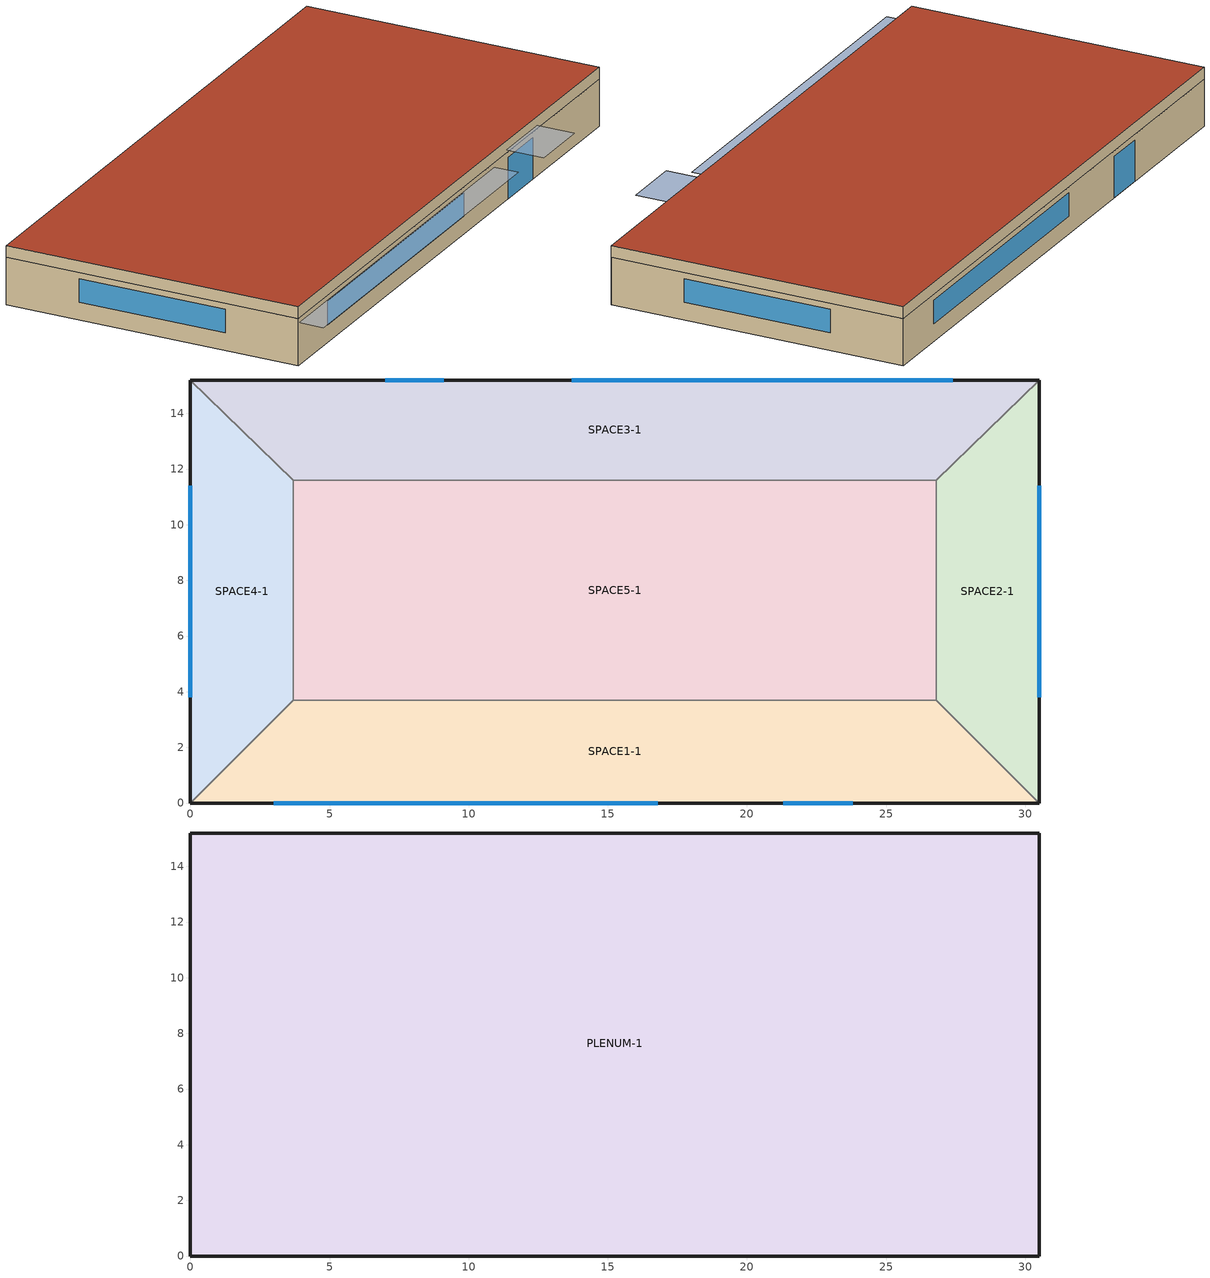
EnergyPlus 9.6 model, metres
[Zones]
SPACE3-1
 floor ground (FLOOR-SLAB-1): 26.8,11.6 3.7,11.6 0,15.2 30.5,15.2 z0
 wall outside (WALL-1): 30.5,15.2 0,15.2 z0:2.4
 wall to SPACE2-1 (INT-WALL-1): 26.8,11.6 30.5,15.2 z0:2.4
 wall to SPACE4-1 (INT-WALL-1): 0,15.2 3.7,11.6 z0:2.4
 wall to SPACE5-1 (INT-WALL-1): 3.7,11.6 26.8,11.6 z0:2.4
 window (Sgl Grey 3mm): 9.1,15.2 7,15.2 z0:2.1
 window (Dbl Clr 3mm/13mm Air): 27.4,15.2 13.7,15.2 z0.9:2.1
SPACE1-1
 floor ground (FLOOR-SLAB-1): 26.8,3.7 30.5,0 0,0 3.7,3.7 z0
 wall outside (WALL-1): 0,0 30.5,0 z0:2.4
 wall to SPACE2-1 (INT-WALL-1): 30.5,0 26.8,3.7 z0:2.4
 wall to SPACE4-1 (INT-WALL-1): 3.7,3.7 0,0 z0:2.4
 wall to SPACE5-1 (INT-WALL-1): 26.8,3.7 3.7,3.7 z0:2.4
 window (Sgl Grey 3mm): 21.3,0 23.8,0 z0:2.1
 window (Dbl Clr 3mm/13mm Air): 3,0 16.8,0 z0.9:2.1
SPACE2-1
 floor ground (FLOOR-SLAB-1): 26.8,11.6 30.5,15.2 30.5,0 26.8,3.7 z0
 wall outside (WALL-1): 30.5,0 30.5,15.2 z0:2.4
 wall to SPACE5-1 (INT-WALL-1): 26.8,11.6 26.8,3.7 z0:2.4
 window (Dbl Clr 3mm/13mm Air): 30.5,3.8 30.5,11.4 z0.9:2.1
SPACE4-1
 floor ground (FLOOR-SLAB-1): 3.7,3.7 0,0 0,15.2 3.7,11.6 z0
 wall outside (WALL-1): 0,15.2 0,0 z0:2.4
 wall to SPACE5-1 (INT-WALL-1): 3.7,3.7 3.7,11.6 z0:2.4
 window (Dbl Clr 3mm/13mm Air): 0,11.4 0,3.8 z0.9:2.1
SPACE5-1
 floor ground (FLOOR-SLAB-1): 26.8,11.6 26.8,3.7 3.7,3.7 3.7,11.6 z0
PLENUM-1
 floor to SPACE1-1 (CLNG-1): 26.8,3.7 30.5,0 0,0 3.7,3.7 z2.4
 floor to SPACE2-1 (CLNG-1): 26.8,11.6 30.5,15.2 30.5,0 26.8,3.7 z2.4
 floor to SPACE3-1 (CLNG-1): 26.8,11.6 3.7,11.6 0,15.2 30.5,15.2 z2.4
 floor to SPACE4-1 (CLNG-1): 3.7,3.7 0,0 0,15.2 3.7,11.6 z2.4
 floor to SPACE5-1 (CLNG-1): 26.8,11.6 26.8,3.7 3.7,3.7 3.7,11.6 z2.4
 wall outside (WALL-1): 30.5,15.2 0,15.2 0,0 30.5,0 30.5,15.2 z2.4:3
 roof outside (ROOF-1): 0,15.2 0,0 30.5,0 30.5,15.2 z3
shading: 0,-1.3 0,0 19.8,0 19.8,-1.3 z2.2; 21,-2 21,0 24.1,0 24.1,-2 z2.6
[Building]
Building: Loads convergence tolerance value=0.04; Maximum number of warmup days=25; Minimum number of warmup days=6; North axis=30; Solar distribution=FullExterior; Temperature convergence tolerance value=0.4; Terrain=City
[Site:GroundTemperature:BuildingSurface]
21.5, 21.4, 21.5, 21.5, 22, 22.9, 23, 23.1, 23.1, 22.2, 21.7, 21.6
[Site:Location]
CHICAGO_IL_USA TMY2-94846: Elevation=190; Latitude=41.78; Longitude=-87.75; Time zone=-6
[SizingPeriod:DesignDay] Barometric pressure=99063; Day of month=21; Daylight saving time indicator=No; Humidity condition type=WetBulb; Rain indicator=No; Snow indicator=No; Solar model indicator=ASHRAEClearSky
Name | Daily dry bulb temperature range | Day type | Maximum dry bulb temperature | Month | Sky clearness | Wetbulb or dewpoint at maximum dry bulb | Wind direction | Wind speed
CHICAGO_IL_USA Annual Cooling 1% Design Conditions DB/MCWB | 10.7 | SummerDesignDay | 31.5 | 7 | 1 | 23 | 230 | 5.3
CHICAGO_IL_USA Annual Heating 99% Design Conditions DB | 0 | WinterDesignDay | -17.3 | 1 | 0 | -17.3 | 270 | 4.9
[Construction]
CLNG-1: MAT-CLNG-1
Dbl Clr 3mm/13mm Air: CLEAR 3MM, AIR 13MM, CLEAR 3MM
FLOOR-SLAB-1: CC03
INT-WALL-1: GP02, AL21, GP02
ROOF-1: RG01, BR01, IN46, WD01
Sgl Grey 3mm: GREY 3MM
WALL-1: WD01, PW03, IN02, GP01
[Material] Thermal absorptance=0.9
Name | Conductivity | Density | Roughness | Solar absorptance | Specific heat | Thickness | Visible absorptance
BR01 | 0.162 | 1121 | VeryRough | 0.7 | 1464 | 0.0095 | 0.7
CC03 | 1.31 | 2243 | MediumRough | 0.65 | 837 | 0.1016 | 0.65
GP01 | 0.16 | 801 | MediumSmooth | 0.75 | 837 | 0.0127 | 0.75
GP02 | 0.16 | 801 | MediumSmooth | 0.75 | 837 | 0.0159 | 0.75
IN02 | 0.043 | 10 | Rough | 0.75 | 837 | 0.0901 | 0.75
IN46 | 0.023 | 24 | VeryRough | 0.5 | 1590 | 0.0762 | 0.5
PW03 | 0.115 | 545 | MediumSmooth | 0.78 | 1213 | 0.0127 | 0.78
RG01 | 1.442 | 881 | Rough | 0.65 | 1674 | 0.0127 | 0.65
WD01 | 0.115 | 513 | MediumSmooth | 0.78 | 1381 | 0.0191 | 0.78
[Material:AirGap]
AL21: Thermal resistance=0.157
[Material:NoMass]
MAT-CLNG-1: Roughness=Rough; Solar absorptance=0.65; Thermal absorptance=0.65; Thermal resistance=0.652259; Visible absorptance=0.65
[WindowMaterial:Gas]
AIR 13MM: Gas type=Air; Thickness=0.0127
[WindowMaterial:Glazing] Back side infrared hemispherical emissivity=0.84; Conductivity=0.9; Front side infrared hemispherical emissivity=0.84; Infrared transmittance at normal incidence=0; Optical data type=SpectralAverage; Thickness=0.003
Name | Back side solar reflectance at normal incidence | Back side visible reflectance at normal incidence | Front side solar reflectance at normal incidence | Front side visible reflectance at normal incidence | Solar transmittance at normal incidence | Visible transmittance at normal incidence
CLEAR 3MM | 0.075 | 0.081 | 0.075 | 0.081 | 0.837 | 0.898
GREY 3MM | 0.061 | 0.061 | 0.061 | 0.061 | 0.626 | 0.611
[Coil:Cooling:DX:SingleSpeed] Condenser type=AirCooled; Crankcase heater capacity=0; Evaporative condenser effectiveness=0; Evaporative condenser pump rated power consumption=0; Gross rated cooling cop=3; Gross rated sensible heat ratio=Autosize; Gross rated total cooling capacity=Autosize; Latent capacity time constant=0; Maximum cycling rate=0; Maximum outdoor dry bulb temperature for crankcase heater operation=10; Nominal time for condensate removal to begin=0; Rated air flow rate=Autosize; Ratio of initial moisture evaporation rate and steady state latent capacity=0
Name | Energy input ratio function of flow fraction curve | Energy input ratio function of temperature curve | Part load fraction correlation curve | Total cooling capacity function of flow fraction curve | Total cooling capacity function of temperature curve
SPACE1-1 PTHP Cooling Coil | SPACE1-1 PTHP Cooling Coil EIR-FF | SPACE1-1 PTHP Cooling Coil EIR-FT | SPACE1-1 PTHP Cooling Coil Coil PLF | SPACE1-1 PTHP Cooling Coil Cap-FF | SPACE1-1 PTHP Cooling Coil Cap-FT
SPACE2-1 PTHP Cooling Coil | SPACE2-1 PTHP Cooling Coil EIR-FF | SPACE2-1 PTHP Cooling Coil EIR-FT | SPACE2-1 PTHP Cooling Coil Coil PLF | SPACE2-1 PTHP Cooling Coil Cap-FF | SPACE2-1 PTHP Cooling Coil Cap-FT
SPACE3-1 PTHP Cooling Coil | SPACE3-1 PTHP Cooling Coil EIR-FF | SPACE3-1 PTHP Cooling Coil EIR-FT | SPACE3-1 PTHP Cooling Coil Coil PLF | SPACE3-1 PTHP Cooling Coil Cap-FF | SPACE3-1 PTHP Cooling Coil Cap-FT
SPACE4-1 PTHP Cooling Coil | SPACE4-1 PTHP Cooling Coil EIR-FF | SPACE4-1 PTHP Cooling Coil EIR-FT | SPACE4-1 PTHP Cooling Coil Coil PLF | SPACE4-1 PTHP Cooling Coil Cap-FF | SPACE4-1 PTHP Cooling Coil Cap-FT
SPACE5-1 PTHP Cooling Coil | SPACE5-1 PTHP Cooling Coil EIR-FF | SPACE5-1 PTHP Cooling Coil EIR-FT | SPACE5-1 PTHP Cooling Coil Coil PLF | SPACE5-1 PTHP Cooling Coil Cap-FF | SPACE5-1 PTHP Cooling Coil Cap-FT
[Coil:Heating:DX:SingleSpeed] Crankcase heater capacity=0; Defrost time period fraction=0.058333; Gross rated heating capacity=Autosize; Gross rated heating cop=2.75; Maximum outdoor dry bulb temperature for crankcase heater operation=0; Maximum outdoor dry bulb temperature for defrost operation=5; Minimum outdoor dry bulb temperature for compressor operation=-8; Rated air flow rate=Autosize; Resistive defrost heater capacity=Autosize
Name | Defrost control | Defrost energy input ratio function of temperature curve | Defrost strategy | Energy input ratio function of flow fraction curve | Energy input ratio function of temperature curve | Heating capacity function of flow fraction curve | Heating capacity function of temperature curve | Part load fraction correlation curve
SPACE1-1 PTHP Heating Coil | Timed | SPACE1-1 PTHP Heating Coil DefrEIR-FT | ReverseCycle | SPACE1-1 PTHP Heating Coil EIR-FF | SPACE1-1 PTHP Heating Coil EIR-FT | SPACE1-1 PTHP Heating Coil Cap-FF | SPACE1-1 PTHP Heating Coil Cap-FT | SPACE1-1 PTHP Heating Coil PLF
SPACE2-1 PTHP Heating Coil | Timed | SPACE2-1 PTHP Heating Coil DefrEIR-FT | Resistive | SPACE2-1 PTHP Heating Coil EIR-FF | SPACE2-1 PTHP Heating Coil EIR-FT | SPACE2-1 PTHP Heating Coil Cap-FF | SPACE2-1 PTHP Heating Coil Cap-FT | SPACE2-1 PTHP Heating Coil PLF
SPACE3-1 PTHP Heating Coil | OnDemand | SPACE3-1 PTHP Heating Coil DefrEIR-FT | ReverseCycle | SPACE3-1 PTHP Heating Coil EIR-FF | SPACE3-1 PTHP Heating Coil EIR-FT | SPACE3-1 PTHP Heating Coil Cap-FF | SPACE3-1 PTHP Heating Coil Cap-FT | SPACE3-1 PTHP Heating Coil PLF
SPACE4-1 PTHP Heating Coil | OnDemand | SPACE4-1 PTHP Heating Coil DefrEIR-FT | Resistive | SPACE4-1 PTHP Heating Coil EIR-FF | SPACE4-1 PTHP Heating Coil EIR-FT | SPACE4-1 PTHP Heating Coil Cap-FF | SPACE4-1 PTHP Heating Coil Cap-FT | SPACE4-1 PTHP Heating Coil PLF
SPACE5-1 PTHP Heating Coil | Timed | SPACE5-1 PTHP Heating Coil DefrEIR-FT | ReverseCycle | SPACE5-1 PTHP Heating Coil EIR-FF | SPACE5-1 PTHP Heating Coil EIR-FT | SPACE5-1 PTHP Heating Coil Cap-FF | SPACE5-1 PTHP Heating Coil Cap-FT | SPACE5-1 PTHP Heating Coil PLF
[Coil:Heating:Electric] Efficiency=1; Nominal capacity=Autosize
SPACE1-1 PTHP Supp Heating Coil; SPACE3-1 PTHP Supp Heating Coil; SPACE5-1 PTHP Supp Heating Coil
[Coil:Heating:Fuel] Burner efficiency=0.8; Fuel type=NaturalGas; Nominal capacity=Autosize; Parasitic electric load=0; Parasitic fuel load=0
Name | Part load fraction correlation curve
SPACE2-1 PTHP Supp Heating Coil | SPACE2-1 PTHP Supp Heating Coil PLF-FPLR
SPACE4-1 PTHP Supp Heating Coil | SPACE4-1 PTHP Supp Heating Coil PLF-FPLR
[DesignSpecification:OutdoorAir] Outdoor air flow per person=0.00944; Outdoor air flow per zone=0; Outdoor air flow per zone floor area=0; Outdoor air method=Flow/Person
SZ DSOA SPACE1-1; SZ DSOA SPACE2-1; SZ DSOA SPACE3-1; SZ DSOA SPACE4-1; SZ DSOA SPACE5-1
[DesignSpecification:ZoneAirDistribution] Zone air distribution effectiveness in cooling mode=1; Zone air distribution effectiveness in heating mode=1
SZ DSZAD SPACE1-1; SZ DSZAD SPACE2-1; SZ DSZAD SPACE3-1; SZ DSZAD SPACE4-1; SZ DSZAD SPACE5-1
[ElectricEquipment] Design level calculation method=EquipmentLevel; Fraction latent=0; Fraction lost=0; Fraction radiant=0.3; Schedule=EQUIP-1
Name | Zone or zonelist | Design level
SPACE1-1 ElecEq 1 | SPACE1-1 | 1056
SPACE2-1 ElecEq 1 | SPACE2-1 | 456
SPACE3-1 ElecEq 1 | SPACE3-1 | 1056
SPACE4-1 ElecEq 1 | SPACE4-1 | 456
SPACE5-1 ElecEq 1 | SPACE5-1 | 1976
[Fan:OnOff] Availability schedule=HVACTemplate-Always 1; Fan total efficiency=0.7; Maximum flow rate=Autosize; Motor efficiency=0.9; Motor in airstream fraction=1; Pressure rise=75
SPACE1-1 PTHP Supply Fan; SPACE2-1 PTHP Supply Fan; SPACE3-1 PTHP Supply Fan; SPACE4-1 PTHP Supply Fan; SPACE5-1 PTHP Supply Fan
[Lights] Design level calculation method=LightingLevel; End use subcategory=GeneralLights; Fraction radiant=0.59; Fraction replaceable=0; Fraction visible=0.2; Return air fraction=0; Schedule=LIGHTS-1
Name | Zone or zonelist | Lighting level
SPACE1-1 Lights 1 | SPACE1-1 | 1584
SPACE2-1 Lights 1 | SPACE2-1 | 684
SPACE3-1 Lights 1 | SPACE3-1 | 1584
SPACE4-1 Lights 1 | SPACE4-1 | 684
SPACE5-1 Lights 1 | SPACE5-1 | 2964
[People] Activity level schedule=ActSchd; Fraction radiant=0.3; Number of people calculation method=People; Number of people schedule=OCCUPY-1
Name | Zone or zonelist | Number of people
SPACE1-1 People 1 | SPACE1-1 | 11
SPACE2-1 People 1 | SPACE2-1 | 5
SPACE3-1 People 1 | SPACE3-1 | 11
SPACE4-1 People 1 | SPACE4-1 | 5
SPACE5-1 People 1 | SPACE5-1 | 20
[Sizing:Zone] Cooling design air flow method=DesignDay; Cooling design air flow rate=0; Cooling minimum air flow fraction=0; Heating design air flow method=DesignDay; Heating design air flow rate=0; Heating maximum air flow fraction=0; Zone cooling design supply air humidity ratio=0.008; Zone cooling design supply air temperature=14; Zone cooling design supply air temperature difference=11.11; Zone cooling design supply air temperature input method=SupplyAirTemperature; Zone heating design supply air humidity ratio=0.008; Zone heating design supply air temperature=50; Zone heating design supply air temperature input method=SupplyAirTemperature
Name | Design specification outdoor air object | Design specification zone air distribution object
SPACE1-1 | SZ DSOA SPACE1-1 | SZ DSZAD SPACE1-1
SPACE2-1 | SZ DSOA SPACE2-1 | SZ DSZAD SPACE2-1
SPACE3-1 | SZ DSOA SPACE3-1 | SZ DSZAD SPACE3-1
SPACE4-1 | SZ DSOA SPACE4-1 | SZ DSZAD SPACE4-1
SPACE5-1 | SZ DSOA SPACE5-1 | SZ DSZAD SPACE5-1
[ThermostatSetpoint:DualSetpoint]
All Zones Dual SP Control: Cooling setpoint temperature schedule=Clg-SetP-Sch; Heating setpoint temperature schedule=Htg-SetP-Sch
[Zone] Multiplier=1; Type=1
Name | Ceiling height | Volume
PLENUM-1 | 0.6096 | 283.2
SPACE1-1; SPACE3-1 | 2.4384 | 239.247
SPACE2-1; SPACE4-1 | 2.4384 | 103.311
SPACE5-1 | 2.4384 | 447.683
[ZoneControl:Thermostat] Control 1=All Zones Dual SP Control; Control type schedule=HVACTemplate-Always 4
Name | Zone or zonelist
SPACE1-1 Thermostat | SPACE1-1
SPACE2-1 Thermostat | SPACE2-1
SPACE3-1 Thermostat | SPACE3-1
SPACE4-1 Thermostat | SPACE4-1
SPACE5-1 Thermostat | SPACE5-1
[Zone equipment]
SPACE1-1: SPACE1-1 PTHP
SPACE2-1: SPACE2-1 PTHP
SPACE3-1: SPACE3-1 PTHP
SPACE4-1: SPACE4-1 PTHP
SPACE5-1: SPACE5-1 PTHP
[ZoneHVAC:PackagedTerminalHeatPump] Cooling convergence tolerance=0.001; Cooling outdoor air flow rate=Autosize; Cooling supply air flow rate=Autosize; Heating convergence tolerance=0.001; Heating outdoor air flow rate=Autosize; Heating supply air flow rate=Autosize; Maximum outdoor dry bulb temperature for supplemental heater operation=21; Maximum supply air temperature from supplemental heater=Autosize; No load outdoor air flow rate=Autosize
Name | Cooling coil | Fan placement | Heating coil | Supplemental heating coil | Supply air fan | Supply air fan operating mode schedule
SPACE1-1 PTHP | SPACE1-1 PTHP Cooling Coil | DrawThrough | SPACE1-1 PTHP Heating Coil | SPACE1-1 PTHP Supp Heating Coil | SPACE1-1 PTHP Supply Fan | HVACTemplate-Always 0
SPACE2-1 PTHP | SPACE2-1 PTHP Cooling Coil | BlowThrough | SPACE2-1 PTHP Heating Coil | SPACE2-1 PTHP Supp Heating Coil | SPACE2-1 PTHP Supply Fan | Always1
SPACE3-1 PTHP | SPACE3-1 PTHP Cooling Coil | BlowThrough | SPACE3-1 PTHP Heating Coil | SPACE3-1 PTHP Supp Heating Coil | SPACE3-1 PTHP Supply Fan | HVACTemplate-Always 0
SPACE4-1 PTHP | SPACE4-1 PTHP Cooling Coil | DrawThrough | SPACE4-1 PTHP Heating Coil | SPACE4-1 PTHP Supp Heating Coil | SPACE4-1 PTHP Supply Fan | Always1
SPACE5-1 PTHP | SPACE5-1 PTHP Cooling Coil | DrawThrough | SPACE5-1 PTHP Heating Coil | SPACE5-1 PTHP Supp Heating Coil | SPACE5-1 PTHP Supply Fan | HVACTemplate-Always 0
[ZoneInfiltration:DesignFlowRate] Constant term coefficient=0; Design flow rate calculation method=Flow/Zone; Schedule=INFIL-SCH; Temperature term coefficient=0; Velocity squared term coefficient=0; Velocity term coefficient=0.2237
Name | Zone or zonelist | Design flow rate
SPACE1-1 Infil 1 | SPACE1-1 | 0.0167
SPACE2-1 Infil 1 | SPACE2-1 | 0.00717
SPACE3-1 Infil 1 | SPACE3-1 | 0.0167
SPACE4-1 Infil 1 | SPACE4-1 | 0.00717
SPACE5-1 Infil 1 | SPACE5-1 | 0.031089
[Curve:Biquadratic]
Name | Maximum value of x | Maximum value of y | Minimum value of x | Minimum value of y | Coefficient1 constant | Coefficient2 x | Coefficient3 x 2 | Coefficient4 y | Coefficient5 y 2 | Coefficient6 x y
SPACE1-1 PTHP Cooling Coil Cap-FT; SPACE2-1 PTHP Cooling Coil Cap-FT; SPACE3-1 PTHP Cooling Coil Cap-FT; SPACE4-1 PTHP Cooling Coil Cap-FT; SPACE5-1 PTHP Cooling Coil Cap-FT | 23.88889 | 46.11111 | 12.77778 | 18 | 0.942588 | 0.00954335 | 0.00068377 | -0.0110427 | 5.249e-06 | -9.72e-06
SPACE1-1 PTHP Cooling Coil EIR-FT; SPACE2-1 PTHP Cooling Coil EIR-FT; SPACE3-1 PTHP Cooling Coil EIR-FT; SPACE4-1 PTHP Cooling Coil EIR-FT; SPACE5-1 PTHP Cooling Coil EIR-FT | 23.88889 | 46.11111 | 12.77778 | 18 | 0.342414 | 0.034885 | -0.0006237 | 0.00497722 | 0.000437951 | -0.000728028
SPACE1-1 PTHP Heating Coil DefrEIR-FT; SPACE2-1 PTHP Heating Coil DefrEIR-FT; SPACE3-1 PTHP Heating Coil DefrEIR-FT; SPACE4-1 PTHP Heating Coil DefrEIR-FT; SPACE5-1 PTHP Heating Coil DefrEIR-FT | 50 | 50 | 0 | 0 | 1 | 0 | 0 | 0 | 0 | 0
[Curve:Cubic]
Name | Maximum value of x | Minimum value of x | Coefficient1 constant | Coefficient2 x | Coefficient3 x 2 | Coefficient4 x 3
SPACE1-1 PTHP Heating Coil Cap-FF; SPACE2-1 PTHP Heating Coil Cap-FF; SPACE3-1 PTHP Heating Coil Cap-FF; SPACE4-1 PTHP Heating Coil Cap-FF; SPACE5-1 PTHP Heating Coil Cap-FF | 1.5 | 0.5 | 0.84 | 0.16 | 0 | 0
SPACE1-1 PTHP Heating Coil Cap-FT; SPACE2-1 PTHP Heating Coil Cap-FT; SPACE3-1 PTHP Heating Coil Cap-FT; SPACE4-1 PTHP Heating Coil Cap-FT; SPACE5-1 PTHP Heating Coil Cap-FT | 20 | -20 | 0.758746 | 0.027626 | 0.000148716 | 3.4992e-06
SPACE1-1 PTHP Heating Coil EIR-FT; SPACE2-1 PTHP Heating Coil EIR-FT; SPACE3-1 PTHP Heating Coil EIR-FT; SPACE4-1 PTHP Heating Coil EIR-FT; SPACE5-1 PTHP Heating Coil EIR-FT | 20 | -20 | 1.19248 | -0.0300438 | 0.00103745 | -2.3328e-05
SPACE2-1 PTHP Supp Heating Coil PLF-FPLR; SPACE4-1 PTHP Supp Heating Coil PLF-FPLR | 1 | 0 | 0.8 | 0.2 | 0 | 0
[Curve:Quadratic]
Name | Maximum value of x | Minimum value of x | Coefficient1 constant | Coefficient2 x | Coefficient3 x 2
SPACE1-1 PTHP Cooling Coil Cap-FF; SPACE2-1 PTHP Cooling Coil Cap-FF; SPACE3-1 PTHP Cooling Coil Cap-FF; SPACE4-1 PTHP Cooling Coil Cap-FF; SPACE5-1 PTHP Cooling Coil Cap-FF | 1.5 | 0.5 | 0.8 | 0.2 | 0
SPACE1-1 PTHP Cooling Coil Coil PLF; SPACE2-1 PTHP Cooling Coil Coil PLF; SPACE3-1 PTHP Cooling Coil Coil PLF; SPACE4-1 PTHP Cooling Coil Coil PLF; SPACE5-1 PTHP Cooling Coil Coil PLF | 1 | 0 | 0.85 | 0.15 | 0
SPACE1-1 PTHP Cooling Coil EIR-FF; SPACE2-1 PTHP Cooling Coil EIR-FF; SPACE3-1 PTHP Cooling Coil EIR-FF; SPACE4-1 PTHP Cooling Coil EIR-FF; SPACE5-1 PTHP Cooling Coil EIR-FF | 1.5 | 0.5 | 1.1552 | -0.1808 | 0.0256
SPACE1-1 PTHP Heating Coil EIR-FF; SPACE2-1 PTHP Heating Coil EIR-FF; SPACE3-1 PTHP Heating Coil EIR-FF; SPACE4-1 PTHP Heating Coil EIR-FF; SPACE5-1 PTHP Heating Coil EIR-FF | 1 | 0 | 1.3824 | -0.4336 | 0.0512
SPACE1-1 PTHP Heating Coil PLF; SPACE2-1 PTHP Heating Coil PLF; SPACE3-1 PTHP Heating Coil PLF; SPACE4-1 PTHP Heating Coil PLF; SPACE5-1 PTHP Heating Coil PLF | 1 | 0 | 0.75 | 0.25 | 0
[Schedule:Compact]
ActSchd: Through: 12/31, For: AllDays, Until: 24:00, 117.24
Clg-SetP-Sch: Through: 12/31, For: WeekDays CustomDay1 CustomDay2, Until: 7:00, 32, Until: 21:00, 24, Until: 24:00, 32, For: WeekEnds Holiday, Until: 24:00, 32, For: SummerDesignDay, Until: 24:00, 24, For: WinterDesignDay, Until: 24:00, 32
EQUIP-1: Through: 12/31, For: WeekDays SummerDesignDay CustomDay1 CustomDay2, Until: 8:00, 0.02, Until: 9:00, 0.4, Until: 14:00, 0.9, Until: 15:00, 0.8, Until: 16:00, 0.7, Until: 18:00, 0.5, Until: 21:00, 0.3, Until: 24:00, 0.02, For: Weekends WinterDesignDay Holiday, Until: 24:00, 0.02
HVACTemplate-Always 0: Through: 12/31, For: AllDays, Until: 24:00, 0
HVACTemplate-Always 1: Through: 12/31, For: AllDays, Until: 24:00, 1
HVACTemplate-Always 4: Through: 12/31, For: AllDays, Until: 24:00, 4
Htg-SetP-Sch: Through: 12/31, For: WeekDays CustomDay1 CustomDay2, Until: 6:00, 13, Until: 7:00, 18, Until: 21:00, 23, Until: 24:00, 13, For: WeekEnds Holiday, Until: 24:00, 13, For: SummerDesignDay, Until: 24:00, 13, For: WinterDesignDay, Until: 24:00, 23
INFIL-SCH: Through: 12/31, For: WeekDays CustomDay1 CustomDay2, Until: 7:00, 1, Until: 21:00, 0, Until: 24:00, 1, For: Weekends Holiday, Until: 24:00, 1, For: SummerDesignDay, Until: 24:00, 1, For: WinterDesignDay, Until: 24:00, 1
LIGHTS-1: Through: 12/31, For: WeekDays SummerDesignDay CustomDay1 CustomDay2, Until: 8:00, 0.05, Until: 9:00, 0.9, Until: 10:00, 0.95, Until: 11:00, 1, Until: 12:00, 0.95, Until: 13:00, 0.8, Until: 14:00, 0.9, Until: 18:00, 1, Until: 19:00, 0.6, Until: 21:00, 0.4, Until: 24:00, 0.05, For: Weekends WinterDesignDay Holiday, Until: 24:00, 0.05
OCCUPY-1: Through: 12/31, For: WeekDays SummerDesignDay CustomDay1 CustomDay2, Until: 8:00, 0, Until: 11:00, 1, Until: 12:00, 0.8, Until: 13:00, 0.4, Until: 14:00, 0.8, Until: 18:00, 1, Until: 19:00, 0.5, Until: 21:00, 0.1, Until: 24:00, 0, For: Weekends WinterDesignDay Holiday, Until: 24:00, 0
[Schedule:Constant]
Always1: Hourly value=1
